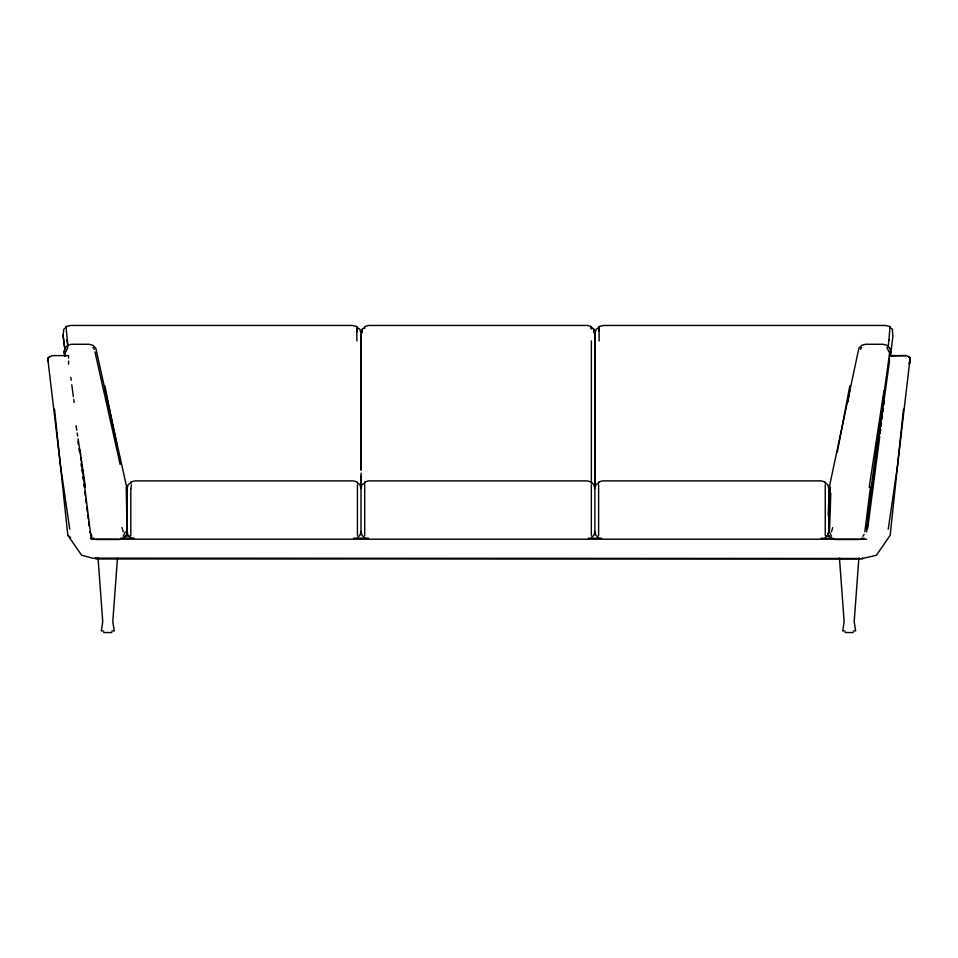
<?xml version="1.0" encoding="UTF-8"?>
<svg xmlns="http://www.w3.org/2000/svg" width="958" height="958" viewBox="0 0 958 958"><rect width="100%" height="100%" fill="white"/><g stroke="black" fill="none" stroke-linecap="round" stroke-linejoin="round"><path stroke-width="1.44" d="M68.557 358.172L68.557 355.598L52.115 355.598L47.9 358.172L47.996 361.477L48.056 359.058L47.972 360.867M64.833 349.538L63.084 336.246L63.719 329.348L66.222 327.289L66.413 328.163L66.282 326.498L70.401 325.457L352.544 325.457L356.795 326.498L356.879 341.024M66.222 328.402L66.222 327.289M68.653 361.106L68.509 364.124M130.803 535.498L130.803 488.604M357.43 484.736L357.43 535.33M357.358 482.976L357.286 482.006L353.418 480.88L134.803 480.88L130.935 481.91L130.863 483.083M361.034 476.15L361.034 488.053L361.07 473.168M364.782 482.748L364.842 481.91L368.71 480.88L587.326 480.88L591.194 481.994M591.337 484.736L591.337 535.33M591.361 483.036L591.361 340.868M591.421 329.157L591.421 327.289L593.936 329.348L594.978 336.246L594.99 486.556L594.99 333.228L596.127 329.348L599.085 327.277L599.145 341.024M598.618 535.498L598.618 484.736M599.085 329.396L599.085 327.277L599.085 328.438M825.245 535.33L825.245 484.736M825.173 482.976L825.101 482.006L821.234 480.88L602.618 480.88L598.75 481.91L598.678 483.083M889.347 361.477L889.347 361.106M889.814 328.402L889.814 327.289L892.305 329.348L892.94 336.246L890.425 355.454M591.278 328.378L591.278 326.498L587.41 325.457L368.794 325.457L364.938 326.498M889.742 328.642L889.754 326.498L885.623 325.457L603.492 325.457L599.241 326.498L599.157 331.229M356.927 331.612L356.939 327.277L359.897 329.348L361.034 333.228L361.07 470.186L361.034 336.246L362.112 329.348L364.794 327.277L364.794 328.438M362.088 332.33L362.112 329.348M828.742 530.804L828.73 531.786L830.107 487.227M356.867 331.229L356.939 327.277L356.939 330.546M829.652 491.682L829.76 487.227L829.544 491.682M908.723 356.639L910.1 358.172L909.381 364.124L910.1 358.172L908.723 356.639L905.885 355.598L889.443 355.598M829.52 530.576L830.802 493.226M828.215 515.44L829.257 487.227L858.895 348.137L861.721 345.311L865.589 344.269L883.048 344.269L886.904 345.311L889.742 348.137L890.772 352.005L890.162 356.412M889.395 359.454L889.443 358.172M910.1 358.172L910.004 361.477L909.944 359.058L910.028 360.867M889.754 329.744L888.904 340.282M117.475 557.975L112.793 621.586L114.218 630.903L111.799 631.011M858.883 557.975L854.189 621.586L855.626 630.903L853.207 631.011M889.754 326.498L889.623 328.163L889.814 327.289M903.478 409.222L890.186 535.283L876.378 555.245L862.595 558.478M866.667 531.786L871.217 487.227L889.742 352.005L890.772 352.005M909.741 361.429L897.55 465.325L888.246 529.247M867.026 528.816L871.996 487.227L889.551 360.819M864.846 531.786L870.427 487.227M867.72 528.229L879.755 436.668M880.139 433.723L880.725 429.292M881.109 426.334L881.504 423.376M882.079 418.945L882.474 416M883.048 411.569L883.444 408.611M884.018 404.18L884.414 401.234M887.922 347.718L889.048 339.803M130.935 488.604L131.45 484.736M869.193 487.227L884.018 390.553M847.89 402.085L849.806 390.349M837.34 451.948L849.83 385.823M64.533 356.412L63.911 351.993L64.952 348.137L67.779 345.311L71.634 344.269L89.094 344.269L92.962 345.311L95.788 348.137L126.719 487.227L127.079 531.786L126.049 535.642L123.211 538.468M65.731 352.005L67.779 347.503M125.258 531.786L123.211 536.276M364.711 537.546L362.016 535.33L360.986 531.474L360.986 488.604L362.016 484.736L364.782 483.083M598.618 537.546L595.924 535.33L594.894 531.474L594.894 488.604L595.924 484.736L598.678 482.748M594.894 531.474L593.852 535.33L591.337 537.378M360.986 531.474L359.945 535.33L357.43 537.378M831.472 531.786L832.777 527.607M66.282 329.744L67.922 346.233M909.513 361.932L910.004 361.106M860.404 349.311L861.721 347.503M862.799 536.276L864.128 534.468M357.43 482.688L359.945 484.736L360.986 488.604M825.173 482.784L827.76 484.736L828.79 488.604L828.79 531.474L827.76 535.33L825.245 537.378M49.277 356.639L47.9 358.172L47.996 360.747M95.824 557.927L95.824 558.981L862.368 558.981L862.368 557.927M890.449 355.921L893.455 355.598L889.874 355.849M861.338 538.959L864.32 538.779M891.85 355.885L905.885 355.598M63.911 352.005L64.952 352.005L65.551 356.412M125.199 535.953L129.677 535.953M826.359 535.953L829.341 535.953M90.974 538.18L93.956 538.18M120.78 538.156L134.192 538.145M588.272 538.24L601.72 538.24M866.774 539.198L91.226 539.198L81.957 464.953M95.752 539.51L119.355 539.51M858.943 539.51L835.328 539.51L831.472 538.468L828.646 535.642L827.952 533.067M859.889 558.478L92.507 558.143L81.622 555.245L67.814 535.283L54.522 409.222M103.715 632.543L111.799 632.543M845.124 632.543L853.207 632.543M821.114 538.276L833.029 538.288M861.338 538.312L864.32 538.312M353.646 538.18L368.591 538.192M845.124 631.011L842.705 630.903L844.142 621.586L839.447 557.975M103.715 631.011L101.297 630.903L102.734 621.586L98.039 557.975M90.974 538.492L93.956 538.695M130.803 537.546L128.109 535.33L127.079 531.474L127.079 488.604L128.109 484.736L130.863 482.748M67.814 535.283L70.736 537.725M886.904 347.503L888.952 352.005M831.472 536.276L829.424 531.786M92.962 347.503L94.291 349.311M91.884 536.276L89.836 531.786M48.259 361.429L47.984 360.627L60.45 465.325L69.754 529.247M122.001 527.463L123.211 531.786M594.894 488.604L593.852 484.736L591.194 482.006M95.01 352.005L120.169 464.534M104.853 385.823L116.84 445.219M104.877 390.349L105.404 393.283M76.053 425.711L76.772 430.226M77.179 433.028L77.67 436.07M78.077 438.884L85.49 487.227M78.005 441.41L78.412 444.368M79.011 448.799L79.418 451.757M81.035 463.576L81.43 466.534M81.837 469.492L82.244 472.45M82.843 476.88L83.25 479.838M83.861 484.269L84.256 487.227M66.976 339.803L67.767 345.706M70.784 377.368L71.179 380.314M71.766 384.721L73.359 396.684M73.73 399.438L74.125 402.384M65.012 349.754L63.084 335.001L63.084 336.246M80.101 450.104L80.664 454.559M81.035 457.529L81.586 461.984M84.795 491.538L85.334 495.849M85.705 498.723L86.244 503.034M86.783 507.345L87.322 511.656M87.681 514.53L88.22 518.841M88.579 521.715L89.118 526.038M126.217 487.227L126.731 513.955M593.936 329.348L593.96 332.33M66.282 326.498L66.282 328.642M591.421 327.289L591.421 328.402M364.711 484.736L364.711 535.498"/></g></svg>
